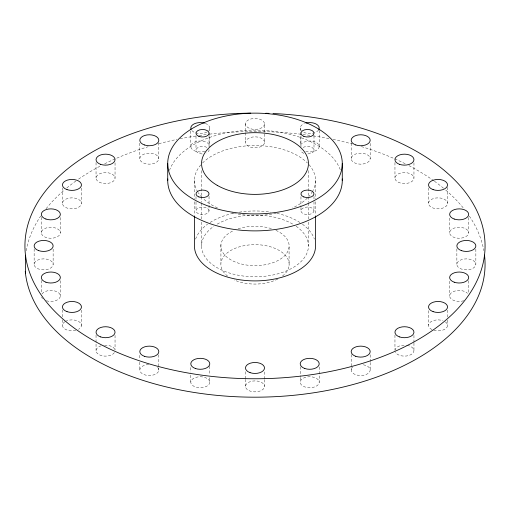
<?xml version="1.0" encoding="UTF-8"?>
<svg xmlns="http://www.w3.org/2000/svg" width="510" height="510" viewBox="0 0 510 510"><rect width="100%" height="100%" fill="white"/><g stroke="black" fill="none" stroke-linecap="round" stroke-linejoin="round"><path stroke-width="0.38" stroke-dasharray="2.55 1.91" d="M475.856 249.129L475.856 264.48A9.499 5.482 0 0 1 461.435 269.05A9.499 5.482 0 0 1 461.792 259.552A9.499 5.482 0 0 1 475.856 264.48M468.658 217.547L468.658 232.898A9.499 5.482 0 0 1 454.231 237.462A9.499 5.482 0 0 1 454.589 227.97A9.499 5.482 0 0 1 468.658 232.898M468.658 280.71L468.658 292.989M456.864 248.886L456.864 264.237M449.661 218.076L449.661 232.656M449.661 281.24L449.661 295.825M447.538 187.348L447.538 203.465A9.499 5.482 0 0 1 433.117 208.035A9.499 5.482 0 0 1 433.474 198.537A9.499 5.482 0 0 1 447.538 203.465M447.538 310.144L447.538 317.048M447.538 320.121L447.538 325.495M428.547 187.878L428.547 203.229M428.547 310.673L428.547 325.252M413.954 162.843L413.954 178.194A9.499 5.482 0 0 1 399.528 182.758A9.499 5.482 0 0 1 399.885 173.266A9.499 5.482 0 0 1 413.954 178.194M413.954 335.414L413.954 342.325M413.954 343.09L413.954 350.765M394.957 162.601L394.957 177.952M394.957 335.172L394.957 349.758M370.177 143.45L370.177 158.801A9.499 5.482 0 0 1 355.75 163.366A9.499 5.482 0 0 1 356.114 153.873A9.499 5.482 0 0 1 370.177 158.801M370.177 354.807L370.177 361.717M370.177 362.483L370.177 370.158M351.186 143.208L351.186 158.559M351.186 354.565L351.186 366.849M351.186 367.614L351.186 369.916M319.203 130.49L319.203 146.606M319.203 366.996L319.203 382.347A9.499 5.482 0 0 1 304.776 386.918A9.499 5.482 0 0 1 305.133 377.419A9.499 5.482 0 0 1 319.203 382.347M315.556 180.495L315.556 198.632M315.556 201.781L315.556 215.188M313.994 135.775L313.994 150.424M313.994 196.369L313.994 200.997M313.994 201.769L313.994 211.019A6.528 3.768 0 0 1 303.871 213.939A6.528 3.768 0 0 1 304.559 207.417A6.528 3.768 0 0 1 313.994 211.019M308.435 170.659L308.435 196.018M308.435 196.809L308.435 202.355M308.435 203.146L308.435 218.994M308.435 222.169L308.435 245.941M300.957 136.087L300.957 146.88M300.957 196.681L300.957 206.709M300.957 207.474L300.957 210.56M300.205 127.946L300.205 145.605M300.205 366.76L300.205 376.737M300.205 377.502L300.205 382.111M289.081 247.082L289.081 265.506M264.499 124.032A9.499 5.482 0 0 1 250.072 128.596A9.499 5.482 0 0 1 250.429 119.104A9.499 5.482 0 0 1 264.499 124.032L264.499 133.237M264.499 134.009L264.499 142.449A9.499 5.482 0 0 1 250.072 147.02A9.499 5.482 0 0 1 250.429 137.522A9.499 5.482 0 0 1 264.499 142.449M264.499 371.924L264.499 378.828M264.499 379.599L264.499 386.503A9.499 5.482 0 0 1 250.072 391.074A9.499 5.482 0 0 1 250.429 381.576A9.499 5.482 0 0 1 264.499 386.503M245.501 123.79L245.501 142.214M245.501 371.682L245.501 378.592M245.501 379.357L245.501 386.268M220.919 244.794L220.919 263.217M209.795 128.189L209.795 145.076M209.795 366.231L209.795 374.671M209.795 377.744L209.795 382.347A9.499 5.482 0 0 1 195.368 386.918A9.499 5.482 0 0 1 195.725 377.419A9.499 5.482 0 0 1 209.795 382.347M209.043 135.775L209.043 146.574M209.043 196.369L209.043 211.019A6.528 3.768 0 0 1 198.919 213.939A6.528 3.768 0 0 1 199.608 207.417A6.528 3.768 0 0 1 209.043 211.019M201.565 170.659L201.565 196.018M201.565 196.809L201.565 202.355M201.565 203.146L201.565 218.994M201.565 222.169L201.565 245.941M196.006 136.087L196.006 149.965M196.006 196.681L196.006 201.31M196.006 202.081L196.006 210.56M194.444 180.495L194.444 198.632M194.444 201.781L194.444 215.188M190.797 131.019L190.797 146.37M190.797 367.525L190.797 372.128M190.797 375.201L190.797 382.111M158.814 142.679L158.814 158.801A9.499 5.482 0 0 1 144.394 163.366A9.499 5.482 0 0 1 144.751 153.873A9.499 5.482 0 0 1 158.814 158.801M158.814 354.807L158.814 367.085M158.814 367.857L158.814 370.158M139.823 143.208L139.823 158.559M139.823 355.336L139.823 359.174M139.823 362.24L139.823 369.916M115.043 162.843L115.043 178.194A9.499 5.482 0 0 1 100.617 182.758A9.499 5.482 0 0 1 100.974 173.266A9.499 5.482 0 0 1 115.043 178.194M115.043 335.414L115.043 350M96.046 162.601L96.046 177.952M96.046 335.172L96.046 350.523M81.453 188.113L81.453 203.465A9.499 5.482 0 0 1 67.027 208.035A9.499 5.482 0 0 1 67.39 198.537A9.499 5.482 0 0 1 81.453 203.465M81.453 310.144L81.453 325.495M62.462 187.878L62.462 203.229M62.462 309.901L62.462 316.812M62.462 319.878L62.462 325.252M60.339 217.547L60.339 232.898A9.499 5.482 0 0 1 45.913 237.462A9.499 5.482 0 0 1 46.27 227.97A9.499 5.482 0 0 1 60.339 232.898M60.339 280.71L60.339 296.061M53.136 249.129L53.136 264.48A9.499 5.482 0 0 1 38.709 269.05A9.499 5.482 0 0 1 39.072 259.552A9.499 5.482 0 0 1 53.136 264.48M41.342 217.305L41.342 232.656M41.342 280.474L41.342 292.753M34.145 248.886L34.145 264.237M26.157 250.722A230.061 132.823 0 0 1 40.685 216.061M46.078 208.737A230.061 132.823 0 0 1 64.343 190.02M66.797 187.96A230.061 132.823 0 0 1 75.875 181.012M78.591 179.099A230.061 132.823 0 0 1 101.127 165.616M104.677 163.806A230.061 132.823 0 0 1 148.149 146.727M158.865 143.686A230.061 132.823 0 0 1 176.913 139.421M180.081 138.777A230.061 132.823 0 0 1 196.152 135.953M199.27 135.488A230.061 132.823 0 0 1 208.717 134.251M209.508 134.155A230.061 132.823 0 0 1 302.079 134.347M302.883 134.442A230.061 132.823 0 0 1 310.093 135.399M313.293 135.87A230.061 132.823 0 0 1 329.944 138.777M333.075 139.415A230.061 132.823 0 0 1 352.142 143.954M361.322 146.568A230.061 132.823 0 0 1 405.259 163.774M408.899 165.629A230.061 132.823 0 0 1 433.812 180.782M434.443 181.235A230.061 132.823 0 0 1 443.464 188.184M445.721 190.077A230.061 132.823 0 0 1 463.902 208.717M469.353 216.112A230.061 132.823 0 0 1 483.824 250.595M309.054 164.73A60.556 34.961 0 0 1 312.872 190.791M312.528 191.416A60.556 34.961 0 0 1 309.054 196.261M307.447 197.976A60.556 34.961 0 0 1 292.561 207.921M276.222 213.237A60.556 34.961 0 0 1 235.352 213.569M234.562 213.409A60.556 34.961 0 0 1 232.216 212.887M217.438 207.921A60.556 34.961 0 0 1 203.05 198.466M202.005 197.415A60.556 34.961 0 0 1 198.218 192.652M197.835 192.034A60.556 34.961 0 0 1 200.946 164.73M202.553 163.015A60.556 34.961 0 0 1 307.447 163.015M296.138 226.249A53.435 30.849 0 0 1 291.592 268.419A53.435 30.849 0 0 1 218.407 268.419A53.435 30.849 0 0 1 213.862 226.249M217.215 224.126A53.435 30.849 0 0 1 292.785 224.126M303.15 147.371A6.528 3.768 0 0 1 313.65 148.971A6.528 3.768 0 0 1 307.077 153.963M303.871 153.344A6.528 3.768 0 0 1 300.957 149.965M169.473 170.461A87.274 50.388 0 0 1 255 130.107A87.274 50.388 0 0 1 340.527 170.461M195.61 239.107A60.556 34.961 0 0 1 207.57 224.202M210.139 222.449A60.556 34.961 0 0 1 232.993 213.365M239.324 212.166A60.556 34.961 0 0 1 270.676 212.166M277.006 213.365A60.556 34.961 0 0 1 299.861 222.449M302.43 224.202A60.556 34.961 0 0 1 314.389 239.107M275.929 230.367A34.138 19.712 0 0 1 280.245 259.207A34.138 19.712 0 0 1 230.112 259.424A34.138 19.712 0 0 1 233.663 230.552M238.106 228.811A34.138 19.712 0 0 1 272.385 228.977M157.647 367.398A9.499 5.482 0 0 1 152.566 375.194A9.499 5.482 0 0 1 140.001 371.108A9.499 5.482 0 0 1 148.907 364.561M318.559 130.056A9.499 5.482 0 0 1 302.844 131.861M301.378 130.707A9.499 5.482 0 0 1 304.425 123.509M205.224 123.382A9.499 5.482 0 0 1 208.813 130.496M206.862 132.033A9.499 5.482 0 0 1 191.072 129.374M204.867 151.298A9.499 5.482 0 0 1 191.301 148.251A9.499 5.482 0 0 1 198.849 141.066A9.499 5.482 0 0 1 209.795 146.606M463.73 300.753A9.499 5.482 0 0 1 450.827 298.579A9.499 5.482 0 0 1 454.589 291.133A9.499 5.482 0 0 1 467.485 293.301M41.986 293.958A9.499 5.482 0 0 1 54.793 290.955A9.499 5.482 0 0 1 59.236 298.509A9.499 5.482 0 0 1 45.913 300.632M42.515 298.579A9.499 5.482 0 0 1 41.616 297.247M65.388 321.408A9.499 5.482 0 0 1 78.82 321.58A9.499 5.482 0 0 1 78.527 329.332M75.786 330.391A9.499 5.482 0 0 1 64.298 328.618A9.499 5.482 0 0 1 64.815 321.753M300.581 144.955A9.499 5.482 0 0 1 312.891 141.321A9.499 5.482 0 0 1 318.45 148.627A9.499 5.482 0 0 1 305.503 151.406M208.922 149.443A6.528 3.768 0 0 1 206.85 153.019M202.126 153.963A6.528 3.768 0 0 1 196.656 148.544A6.528 3.768 0 0 1 207.417 147.696M445.453 321.938A9.499 5.482 0 0 1 440.57 330.658A9.499 5.482 0 0 1 428.636 324.615A9.499 5.482 0 0 1 442.973 320.682M407.114 345.378A9.499 5.482 0 0 1 411.022 354.609A9.499 5.482 0 0 1 395.224 351.951M394.957 350.523A9.499 5.482 0 0 1 406.515 345.289M363.337 364.771A9.499 5.482 0 0 1 369.533 372.026A9.499 5.482 0 0 1 356.477 374.958A9.499 5.482 0 0 1 352.557 367.194M114.399 352.633A9.499 5.482 0 0 1 98.404 354.265A9.499 5.482 0 0 1 103.288 345.321M104.512 345.193A9.499 5.482 0 0 1 114.775 349.344M227.626 276.133A34.138 19.712 0 0 1 232.05 249.766A34.138 19.712 0 0 1 277.931 249.76A34.138 19.712 0 0 1 282.393 276.12M277.695 279.078A34.138 19.712 0 0 1 234.071 279.933"/><path stroke-width="0.76" d="M342.274 163.525A87.274 50.388 0 0 1 211.363 207.168A87.274 50.388 0 0 1 211.363 119.888A87.274 50.388 0 0 1 342.274 163.525L342.274 180.495M315.556 215.979L315.556 245.941A60.556 34.961 0 0 1 255 280.902A60.556 34.961 0 0 1 194.444 245.941L194.444 215.979M167.726 163.525L167.726 180.495M25.5 255.217L25.5 273.634M484.5 255.083A230.061 132.823 0 0 1 269.038 396.939A230.061 132.823 0 0 1 25.251 271.294M342.236 178.953A87.274 50.388 0 0 1 255 230.883A87.274 50.388 0 0 1 167.764 178.953M305.879 123.05A9.499 5.482 0 0 1 315.964 123.943A9.499 5.482 0 0 1 318.826 129.604M191.072 129.374A9.499 5.482 0 0 1 194.348 123.79A9.499 5.482 0 0 1 204.497 123.152M272.997 113.52A230.061 132.823 0 0 1 448.736 317.571A230.061 132.823 0 0 1 54.194 310.762A230.061 132.823 0 0 1 250.741 113.137M265.837 113.258A230.061 132.823 0 0 1 269.025 113.36M217.215 185.34A53.435 30.849 0 0 0 306.612 171.513A53.435 30.849 0 0 0 241.173 133.728A53.435 30.849 0 0 0 217.215 185.34M198.919 136.374A6.528 3.768 0 0 0 209.043 133.461A6.528 3.768 0 0 0 199.608 129.859A6.528 3.768 0 0 0 198.919 136.374M303.871 196.968A6.528 3.768 0 0 0 313.994 194.055A6.528 3.768 0 0 0 304.559 190.453A6.528 3.768 0 0 0 303.871 196.968M303.871 136.374A6.528 3.768 0 0 0 313.994 133.461A6.528 3.768 0 0 0 304.559 129.859A6.528 3.768 0 0 0 303.871 136.374M433.117 189.612A9.499 5.482 0 0 0 447.538 185.041A9.499 5.482 0 0 0 433.474 180.113A9.499 5.482 0 0 0 433.117 189.612M144.394 356.305A9.499 5.482 0 0 0 158.814 351.734A9.499 5.482 0 0 0 144.751 346.806A9.499 5.482 0 0 0 144.394 356.305M454.231 219.045A9.499 5.482 0 0 0 468.658 214.474A9.499 5.482 0 0 0 454.589 209.546A9.499 5.482 0 0 0 454.231 219.045M195.368 368.494A9.499 5.482 0 0 0 209.795 363.93A9.499 5.482 0 0 0 195.725 359.002A9.499 5.482 0 0 0 195.368 368.494M355.75 144.948A9.499 5.482 0 0 0 370.177 140.377A9.499 5.482 0 0 0 356.114 135.45A9.499 5.482 0 0 0 355.75 144.948M144.394 144.948A9.499 5.482 0 0 0 158.814 140.377A9.499 5.482 0 0 0 144.751 135.45A9.499 5.482 0 0 0 144.394 144.948M100.617 164.341A9.499 5.482 0 0 0 115.043 159.77A9.499 5.482 0 0 0 100.974 154.842A9.499 5.482 0 0 0 100.617 164.341M67.027 189.612A9.499 5.482 0 0 0 81.453 185.041A9.499 5.482 0 0 0 67.39 180.113A9.499 5.482 0 0 0 67.027 189.612M45.913 219.045A9.499 5.482 0 0 0 60.339 214.474A9.499 5.482 0 0 0 46.27 209.546A9.499 5.482 0 0 0 45.913 219.045M38.709 250.627A9.499 5.482 0 0 0 53.136 246.056A9.499 5.482 0 0 0 39.072 241.128A9.499 5.482 0 0 0 38.709 250.627M45.913 282.208A9.499 5.482 0 0 0 60.339 277.638A9.499 5.482 0 0 0 46.27 272.71A9.499 5.482 0 0 0 45.913 282.208M100.617 336.912A9.499 5.482 0 0 0 115.043 332.341A9.499 5.482 0 0 0 100.974 327.414A9.499 5.482 0 0 0 100.617 336.912M67.027 311.642A9.499 5.482 0 0 0 81.453 307.071A9.499 5.482 0 0 0 67.39 302.143A9.499 5.482 0 0 0 67.027 311.642M250.072 372.657A9.499 5.482 0 0 0 264.499 368.086A9.499 5.482 0 0 0 250.429 363.158A9.499 5.482 0 0 0 250.072 372.657M433.117 311.642A9.499 5.482 0 0 0 447.538 307.071A9.499 5.482 0 0 0 433.474 302.143A9.499 5.482 0 0 0 433.117 311.642M355.75 356.305A9.499 5.482 0 0 0 370.177 351.734A9.499 5.482 0 0 0 356.114 346.806A9.499 5.482 0 0 0 355.75 356.305M304.776 368.494A9.499 5.482 0 0 0 319.203 363.93A9.499 5.482 0 0 0 305.133 359.002A9.499 5.482 0 0 0 304.776 368.494M399.528 336.912A9.499 5.482 0 0 0 413.954 332.341A9.499 5.482 0 0 0 399.885 327.414A9.499 5.482 0 0 0 399.528 336.912M454.231 282.208A9.499 5.482 0 0 0 468.658 277.638A9.499 5.482 0 0 0 454.589 272.71A9.499 5.482 0 0 0 454.231 282.208M461.435 250.627A9.499 5.482 0 0 0 475.856 246.056A9.499 5.482 0 0 0 461.792 241.128A9.499 5.482 0 0 0 461.435 250.627M399.528 164.341A9.499 5.482 0 0 0 413.954 159.77A9.499 5.482 0 0 0 399.885 154.842A9.499 5.482 0 0 0 399.528 164.341M198.919 196.968A6.528 3.768 0 0 0 209.043 194.055A6.528 3.768 0 0 0 199.608 190.453A6.528 3.768 0 0 0 198.919 196.968"/></g></svg>
